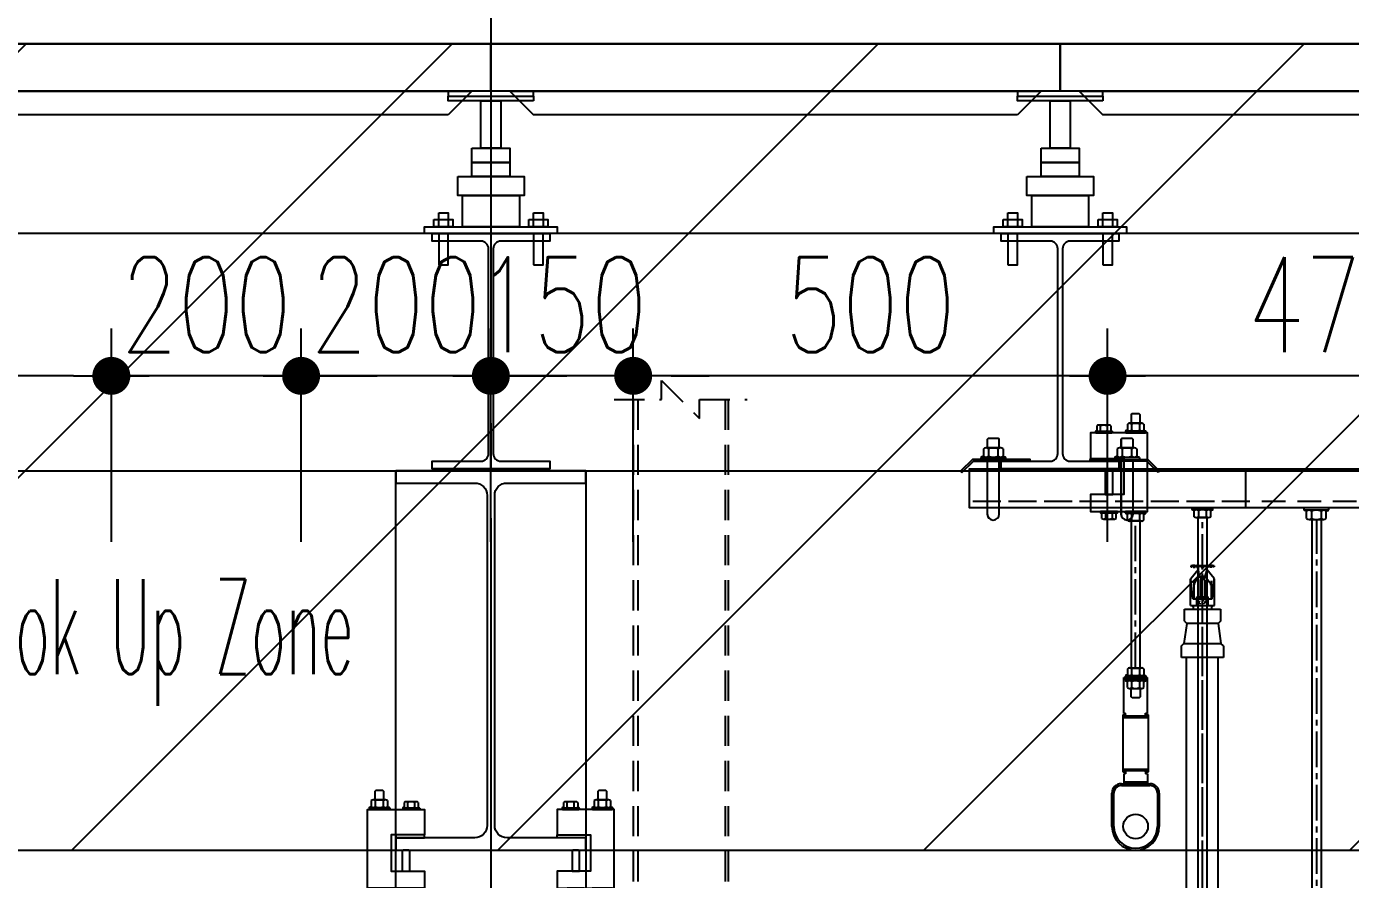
# Model space of a CAD drawing. Header units: millimetres. Extents: x -192235 to 515711, y 45168 to 947868.
# Drawn here: x 172111 to 173506, y 465819 to 466718 of the extents above; entities that cross this region are included whole.
import ezdxf
from ezdxf.enums import TextEntityAlignment as Align

# ---------------------------------------------------------------- set-up
doc = ezdxf.new("R2010")
doc.units = ezdxf.units.MM
doc.header["$LTSCALE"] = 1000
doc.header["$PDMODE"] = 1
for name, pattern in [('CENTER2', [1.125, 0.75, -0.125, 0.125, -0.125]), ('DOT2', [3.175, 0, -3.175]), ('HIDDEN', [0.375, 0.25, -0.125]), ('HIDDEN2', [4.7625, 3.175, -1.5875]), ('TPH12-SEC-@20-1$0$CENTERK0', [0.65, 0.5, -0.05, 0.05, -0.05]), ('TPH12-SEC-@20-1$0$CENTERK5', [6.916, 6.667, -0.083, 0.083, -0.083])]:
    doc.linetypes.add(name, pattern=pattern)
for name, color, linetype in [('0-LEVEL LINE', 4, 'DOT2'), ('FS-EQ', 10, 'Continuous'), ('FS-LINE', 10, 'Continuous'), ('FS-Support-1', 2, 'Continuous'), ('Hook-up', 130, 'HIDDEN2'), ('LED-Light-L25', 7, 'Continuous'), ('LIGHTING', 2, 'Continuous'), ('LIGHTING-W', 7, 'Continuous'), ('M-DIM', 1, 'Continuous'), ('SM-SEC-Cm$0$SUPPORT', 2, 'Continuous'), ('SUPPORT', 2, 'Continuous'), ('TPH12-SEC-@20-1$0$H-SIN', 252, 'TPH12-SEC-@20-1$0$CENTERK5'), ('TPH12-SEC-@20-1$0$KABE1', 252, 'Continuous'), ('TPH12-SEC-@20-1$0$SIAGE1', 252, 'Continuous'), ('TPH12-SEC-@20-1$0$STEEL-NEDA', 252, 'Continuous'), ('TPH12-SEC-@20-1$0$STEEL2', 252, 'Continuous'), ('TPH12-SEC-@20-1$0$STEEL3', 252, 'Continuous'), ('WY-J-D', 2, 'Continuous'), ('WY-J-U', 2, 'Continuous'), ('YCD-Xfa-Sec-24$0$Raised Floor', 1, 'Continuous')]:
    doc.layers.add(name, color=color, linetype=linetype)
doc.styles.add('aa-txt', font='simplex.shx', dxfattribs={"width": 0.7, "bigfont": 'chineset.shx'})
doc.styles.add('ROMAND', font='romand', dxfattribs={"height": 5})
doc.dimstyles.new('50-DIM', dxfattribs={"dimscale": 50, "dimtxt": 2, "dimasz": 0.8, "dimexe": 1, "dimexo": 1, "dimgap": 0.5, "dimtad": 1, "dimdec": 0, "dimdsep": 46, "dimtxsty": 'aa-txt', "dimblk": 'DOT', "dimcen": 5, "dimclrd": 256, "dimclre": 256, "dimclrt": 256, "dimadec": 0, "dimazin": 0, "dimtfac": 1, "dimtdec": 0, "dimtix": 1, "dimtmove": 2, "dimatfit": 3, "dimldrblk": 'DOT', "dimfxl": 1, "dimtolj": 1, "dimtzin": 0, "dimarcsym": 0})

# ---------------------------------------------------------------- blocks, each defined once
blk = doc.blocks.new('TPH12-SEC-@20-1')
at = {"layer": 'DEFPOINTS', "linetype": 'TPH12-SEC-@20-1$0$CENTERK0'}
blk.add_line((172600, 467500), (172600, 462400), dxfattribs=at)
at = {"layer": 'TPH12-SEC-@20-1$0$H-SIN'}
blk.add_line((83854.8, 466700), (201769.6, 466700), dxfattribs=at)
at = {"layer": 'TPH12-SEC-@20-1$0$KABE1'}
blk.add_lwpolyline([(175600, 466700), (175600, 466500), (170800, 466500), (170800, 466700), (175600, 466700)], dxfattribs=at)
at = {"layer": 'TPH12-SEC-@20-1$0$SIAGE1'}
blk.add_line((175600, 466700), (170800, 466700), dxfattribs=at)
at = {"layer": 'TPH12-SEC-@20-1$0$STEEL-NEDA'}
for points in [[(172538, 466500), (172662, 466500), (172662, 466492), (172610.5, 466492, 0.414214), (172602.5, 466484), (172602.5, 466268, 0.414214), (172610.5, 466260), (172662, 466260), (172662, 466252), (172538, 466252), (172538, 466260), (172589.5, 466260, 0.414214), (172597.5, 466268), (172597.5, 466484, 0.414214), (172589.5, 466492), (172538, 466492)], [(173138, 466500), (173262, 466500), (173262, 466492), (173210.5, 466492, 0.414214), (173202.5, 466484), (173202.5, 466268, 0.414214), (173210.5, 466260), (173262, 466260), (173262, 466252), (173138, 466252), (173138, 466260), (173189.5, 466260, 0.414214), (173197.5, 466268), (173197.5, 466484, 0.414214), (173189.5, 466492), (173138, 466492)]]:
    blk.add_lwpolyline(points, format="xyb", close=True, dxfattribs=at)
at = {"layer": 'TPH12-SEC-@20-1$0$STEEL2'}
blk.add_lwpolyline([(172700, 466250), (172500, 466250), (172500, 466237), (172583, 466237, -0.414214), (172596, 466224), (172596, 465876, -0.414214), (172583, 465863), (172500, 465863), (172500, 465850), (172700, 465850), (172700, 465863), (172617, 465863, -0.414214), (172604, 465876), (172604, 466224, -0.414214), (172617, 466237), (172700, 466237)], format="xyb", close=True, dxfattribs=at)
at = {"layer": 'TPH12-SEC-@20-1$0$STEEL3'}
for p, q in [((160000, 466250), (175000, 466250)), ((160000, 465850), (175000, 465850))]:
    blk.add_line(p, q, dxfattribs=at)
blk.add_lwpolyline([(172700, 463950), (172500, 463950), (172500, 466250), (172700, 466250)], close=True, dxfattribs=at)
blk = doc.blocks.new('DOT')
at = {"color": 0}
blk.add_line((-1, 0), (1, 0), dxfattribs=at)
at = {"color": 3, "const_width": 0.5}
blk.add_lwpolyline([(-0.25, 0, 1), (0.25, 0, 1)], format="xyb", close=True, dxfattribs=at)
blk = doc.blocks.new('*D139')
at = {"layer": 'DEFPOINTS', "color": 0, "transparency": 16777216}
for p in [(171800, 466350), (171800, 466125), (172200, 466125)]:
    blk.add_point(p, dxfattribs=at)
at = {"layer": 'M-DIM', "lineweight": -2, "transparency": 16777216}
for p, q in [((171800, 466175), (171800, 466400)), ((172200, 466175), (172200, 466400)), ((172160, 466350), (171840, 466350))]:
    blk.add_line(p, q, dxfattribs=at)
at = {"layer": 'M-DIM', "lineweight": -2, "transparency": 16777216, "xscale": 40, "yscale": 40, "zscale": 40, "rotation": 180}
blk.add_blockref('DOT', (171800, 466350), dxfattribs=at)
at = {"layer": 'M-DIM', "lineweight": -2, "transparency": 16777216, "xscale": 40, "yscale": 40, "zscale": 40}
blk.add_blockref('DOT', (172200, 466350), dxfattribs=at)
at = {"layer": 'M-DIM', "transparency": 16777216, "insert": (172000, 466425), "char_height": 100, "attachment_point": 5, "style": 'aa-txt'}
blk.add_mtext('\\A1;400', dxfattribs=at)
blk = doc.blocks.new('_Dot')
at = {"color": 0, "linetype": 'ByBlock', "lineweight": -2}
blk.add_line((-0.5, 0), (-1, 0), dxfattribs=at)
at = {"color": 0, "linetype": 'ByBlock', "const_width": 0.5}
blk.add_lwpolyline([(-0.25, 0, 1), (0.25, 0, 1)], format="xyb", close=True, dxfattribs=at)
blk = doc.blocks.new('*D140')
at = {"layer": 'DEFPOINTS', "color": 0, "transparency": 16777216}
for p in [(172200, 466350), (172200, 466125), (172400, 466125)]:
    blk.add_point(p, dxfattribs=at)
at = {"layer": 'M-DIM', "lineweight": -2, "transparency": 16777216}
for p, q in [((172200, 466175), (172200, 466400)), ((172400, 466175), (172400, 466400)), ((172160, 466350), (172120, 466350)), ((172400, 466350), (172200, 466350)), ((172440, 466350), (172480, 466350))]:
    blk.add_line(p, q, dxfattribs=at)
at = {"layer": 'M-DIM', "lineweight": -2, "transparency": 16777216, "xscale": 40, "yscale": 40, "zscale": 40}
blk.add_blockref('DOT', (172200, 466350), dxfattribs=at)
at = {"layer": 'M-DIM', "lineweight": -2, "transparency": 16777216, "xscale": 40, "yscale": 40, "zscale": 40, "rotation": 180}
blk.add_blockref('DOT', (172400, 466350), dxfattribs=at)
at = {"layer": 'M-DIM', "transparency": 16777216, "insert": (172300, 466425), "char_height": 100, "attachment_point": 5, "style": 'aa-txt'}
blk.add_mtext('\\A1;200', dxfattribs=at)
blk = doc.blocks.new('Nut-M10')
for p, q in [((-10.9, 1.5), (-10.9, 0.5)), ((-8.7, 2.8), (-10.6, 2)), ((-10.4, 2), (10.4, 2)), ((-10.4, 0), (10.4, 0)), ((-8.7, 9.2), (-8.7, 2.8)), ((6.5, 10), (-6.5, 10)), ((-4.3, 9.2), (-4.3, 2.8)), ((4.3, 2.8), (4.3, 9.2)), ((8.7, 9.2), (8.7, 2.8)), ((8.7, 2.8), (10.6, 2)), ((10.9, 1.5), (10.9, 0.5))]:
    blk.add_line(p, q)
for centre, radius, start, end in [((-10.4, 1.5), 0.5, 90, 180), ((-10.4, 0.5), 0.5, 180, 270), ((-6.5, 6.7), 3.33, 49.441, 130.559), ((-6.5, 5.3), 3.33, 229.441, 310.559), ((0, -2.1), 12.1, 69.065, 110.935), ((0, 14.1), 12.1, 249.065, 290.935), ((6.5, 6.7), 3.33, 49.441, 130.559), ((6.5, 5.3), 3.33, 229.441, 310.559), ((10.4, 1.5), 0.5, 0, 90), ((10.4, 0.5), 0.5, 270, 0)]:
    blk.add_arc(centre, radius, start, end)
blk = doc.blocks.new('Nut-M8')
for p, q in [((-8.9, 1.2), (-8.9, 0.4)), ((-7.5, 2.2), (-8.7, 1.5)), ((-8.5, 1.6), (8.6, 1.6)), ((-8.5, 0), (8.6, 0)), ((-7.5, 7.3), (-7.5, 2.2)), ((5.6, 8), (-5.6, 8)), ((-3.8, 7.3), (-3.8, 2.2)), ((3.8, 2.2), (3.8, 7.3)), ((7.5, 7.3), (7.5, 2.2)), ((7.5, 2.2), (8.7, 1.5)), ((9, 1.2), (9, 0.4))]:
    blk.add_line(p, q)
for centre, radius, start, end in [((-8.5, 1.2), 0.4, 90, 180), ((-8.5, 0.4), 0.4, 180, 270), ((-5.6, 5), 3.03, 51.7868, 128.2132), ((-5.6, 4.6), 3.03, 231.7868, 308.2132), ((0, -3.2), 11.2, 70.3471, 109.6529), ((0, 12.8), 11.2, 250.3471, 289.6529), ((5.6, 5), 3.03, 51.7868, 128.2132), ((5.6, 4.6), 3.03, 231.7868, 308.2132), ((8.6, 1.2), 0.4, 0, 90), ((8.6, 0.4), 0.4, 270, 0)]:
    blk.add_arc(centre, radius, start, end)
blk = doc.blocks.new('HG-S-r')
blk.add_lwpolyline([(0.87, 5), (0.77, 4.9), (0.77, 4), (1.73, 4), (1.73, 4.9), (1.63, 5)], close=True)
blk.add_lwpolyline([(-0.5, 0.3), (0, 0.3), (0, -3.5), (-3.5, -3.5), (-3.5, -5.3), (2.5, -5.3), (2.5, 3), (-3.5, 3), (-3.5, 0.3), (-0.5, 0.3), (-0.5, 0), (-3.5, 0), (-3.5, 0.3)])
at = {"xscale": 0.1, "yscale": 0.1, "zscale": 0.1}
for name, p in [('Nut-M8', (-2.1, 3)), ('Nut-M10', (1.25, 3))]:
    blk.add_blockref(name, p, dxfattribs=at)
at = {"xscale": 0.1, "yscale": 0.1, "zscale": 0.1, "rotation": 180}
for name, p in [('Nut-M8', (-1.55, -5.3)), ('Nut-M10', (1.25, -5.3))]:
    blk.add_blockref(name, p, dxfattribs=at)
blk = doc.blocks.new('*D146')
at = {"layer": 'DEFPOINTS', "color": 0, "transparency": 16777216}
for p in [(173250, 466350), (173250, 466125), (173725, 466125)]:
    blk.add_point(p, dxfattribs=at)
at = {"layer": 'M-DIM', "lineweight": -2, "transparency": 16777216}
for p, q in [((173250, 466175), (173250, 466400)), ((173725, 466175), (173725, 466400)), ((173685, 466350), (173290, 466350))]:
    blk.add_line(p, q, dxfattribs=at)
at = {"layer": 'M-DIM', "lineweight": -2, "transparency": 16777216, "xscale": 40, "yscale": 40, "zscale": 40, "rotation": 180}
blk.add_blockref('DOT', (173250, 466350), dxfattribs=at)
at = {"layer": 'M-DIM', "lineweight": -2, "transparency": 16777216, "xscale": 40, "yscale": 40, "zscale": 40}
blk.add_blockref('DOT', (173725, 466350), dxfattribs=at)
at = {"layer": 'M-DIM', "transparency": 16777216, "insert": (173487.5, 466425), "char_height": 100, "attachment_point": 5, "style": 'aa-txt'}
blk.add_mtext('\\A1;475', dxfattribs=at)
blk = doc.blocks.new('*D144')
at = {"layer": 'DEFPOINTS', "color": 0, "transparency": 16777216}
for p in [(172600, 466350), (172600, 466125), (172750, 466125)]:
    blk.add_point(p, dxfattribs=at)
at = {"layer": 'M-DIM', "lineweight": -2, "transparency": 16777216}
for p, q in [((172600, 466175), (172600, 466400)), ((172750, 466175), (172750, 466400)), ((172560, 466350), (172520, 466350)), ((172750, 466350), (172600, 466350)), ((172790, 466350), (172830, 466350))]:
    blk.add_line(p, q, dxfattribs=at)
at = {"layer": 'M-DIM', "lineweight": -2, "transparency": 16777216, "xscale": 40, "yscale": 40, "zscale": 40}
blk.add_blockref('DOT', (172600, 466350), dxfattribs=at)
at = {"layer": 'M-DIM', "lineweight": -2, "transparency": 16777216, "xscale": 40, "yscale": 40, "zscale": 40, "rotation": 180}
blk.add_blockref('DOT', (172750, 466350), dxfattribs=at)
at = {"layer": 'M-DIM', "transparency": 16777216, "insert": (172675, 466425), "char_height": 100, "attachment_point": 5, "style": 'aa-txt'}
blk.add_mtext('\\A1;150', dxfattribs=at)
blk = doc.blocks.new('*D147')
at = {"layer": 'DEFPOINTS', "color": 0, "transparency": 16777216}
for p in [(172400, 466350), (172400, 466125), (172600, 466125)]:
    blk.add_point(p, dxfattribs=at)
at = {"layer": 'M-DIM', "lineweight": -2, "transparency": 16777216}
for p, q in [((172400, 466175), (172400, 466400)), ((172600, 466175), (172600, 466400)), ((172360, 466350), (172320, 466350)), ((172600, 466350), (172400, 466350)), ((172640, 466350), (172680, 466350))]:
    blk.add_line(p, q, dxfattribs=at)
at = {"layer": 'M-DIM', "lineweight": -2, "transparency": 16777216, "xscale": 40, "yscale": 40, "zscale": 40}
blk.add_blockref('DOT', (172400, 466350), dxfattribs=at)
at = {"layer": 'M-DIM', "lineweight": -2, "transparency": 16777216, "xscale": 40, "yscale": 40, "zscale": 40, "rotation": 180}
blk.add_blockref('DOT', (172600, 466350), dxfattribs=at)
at = {"layer": 'M-DIM', "transparency": 16777216, "insert": (172500, 466425), "char_height": 100, "attachment_point": 5, "style": 'aa-txt'}
blk.add_mtext('\\A1;200', dxfattribs=at)
blk = doc.blocks.new('*D275')
at = {"layer": 'DEFPOINTS', "color": 0, "transparency": 16777216}
for p in [(172750, 466350), (172750, 466125), (173250, 466125)]:
    blk.add_point(p, dxfattribs=at)
at = {"layer": 'M-DIM', "lineweight": -2, "transparency": 16777216}
for p, q in [((172750, 466175), (172750, 466400)), ((173250, 466175), (173250, 466400)), ((173210, 466350), (172790, 466350))]:
    blk.add_line(p, q, dxfattribs=at)
at = {"layer": 'M-DIM', "lineweight": -2, "transparency": 16777216, "xscale": 40, "yscale": 40, "zscale": 40, "rotation": 180}
blk.add_blockref('DOT', (172750, 466350), dxfattribs=at)
at = {"layer": 'M-DIM', "lineweight": -2, "transparency": 16777216, "xscale": 40, "yscale": 40, "zscale": 40}
blk.add_blockref('DOT', (173250, 466350), dxfattribs=at)
at = {"layer": 'M-DIM', "transparency": 16777216, "insert": (173000, 466425), "char_height": 100, "attachment_point": 5, "style": 'aa-txt'}
blk.add_mtext('\\A1;500', dxfattribs=at)
blk = doc.blocks.new('SP-H-1')
at = {"layer": 'FS-EQ'}
for p, q in [((-1.24, 8.35), (-0.45, 9.3)), ((-1.21, 9.66), (-1.21, 9.57)), ((-1.21, 9.66), (-1.13, 9.66)), ((-1.21, 9.57), (-1.13, 9.57)), ((-1.13, 9.66), (-1.13, 9.57)), ((-1.13, 9.63), (-1.13, 9.57)), ((-0.99, 9.62), (-0.77, 9.61)), ((-0.99, 9.62), (-0.99, 9.53)), ((-0.99, 9.53), (-0.77, 9.52)), ((-0.83, 9.7), (0.83, 9.7)), ((-0.3, 8.55), (-0.79, 7.9)), ((-0.77, 9.61), (-0.77, 9.52)), ((-0.62, 9.61), (-0.35, 9.61)), ((-0.62, 9.61), (-0.62, 9.52)), ((-0.62, 9.52), (-0.35, 9.52)), ((-0.35, 9.61), (-0.35, 9.52)), ((-0.32, 8.6), (0.32, 8.6)), ((-0.3, 8.55), (0.3, 8.55)), ((-0.14, 9.6), (-0.13, 9.66)), ((-0.14, 9.61), (0.14, 9.61)), ((-0.14, 9.61), (-0.14, 9.52)), ((-0.14, 9.52), (0.14, 9.52)), ((0.14, 9.6), (0.13, 9.66)), ((0.14, 9.61), (0.14, 9.52)), ((0.3, 8.55), (0.79, 7.9)), ((0.35, 9.61), (0.35, 9.52)), ((0.62, 9.61), (0.35, 9.61)), ((0.62, 9.52), (0.35, 9.52)), ((1.24, 8.35), (0.45, 9.3)), ((0.62, 9.61), (0.62, 9.52)), ((0.99, 9.62), (0.77, 9.61)), ((0.77, 9.61), (0.77, 9.52)), ((0.99, 9.53), (0.77, 9.52)), ((0.99, 9.62), (0.99, 9.53)), ((1.13, 9.66), (1.13, 9.57)), ((1.22, 9.66), (1.13, 9.66)), ((1.13, 9.63), (1.13, 9.57)), ((1.22, 9.57), (1.13, 9.57)), ((1.22, 9.66), (1.22, 9.57)), ((1.22, 9.6), (1.22, 9.57)), ((-1.25, 5.5), (-1.25, 8.29)), ((-1.02, 6.2), (-1.24, 8.25)), ((-0.9, 8.07), (-0.9, 6.2)), ((-0.25, 8.16), (-0.25, 6.4)), ((0.25, 8.16), (0.25, 6.4)), ((0.9, 8.1), (0.9, 6.2)), ((1.03, 6.2), (1.24, 8.25)), ((1.25, 5.5), (1.25, 8.29)), ((-1.02, 6.2), (1.03, 6.2)), ((-0.6, 5.5), (-0.6, 6.4)), ((-0.6, 6.4), (0.6, 6.4)), ((0.6, 5.5), (0.6, 6.4)), ((-1.9, 5.1), (1.9, 5.1)), ((-1.25, 5.5), (1.25, 5.5))]:
    blk.add_line(p, q, dxfattribs=at)
for centre, radius, start, end in [((-0.93, 8.75), 0.955, 84.0829, 107.6622), ((-0.92, 9.1), 0.592, 87.634, 110.8646), ((-0.74, 9.01), 0.681, 107.7143, 125.0736), ((-0.75, 9.26), 0.433, 91.8537, 123.1257), ((-0.83, 9.35), 0.347, 78.6251, 99.8563), ((-0.49, 9.38), 0.315, 104.4487, 153.9759), ((-0.6, 9.46), 0.226, 88.1263, 139.7268), ((-0.46, 9.49), 0.204, 100.0382, 141.9173), ((-0.56, 8.91), 0.784, 84.9677, 92.2638), ((2.27, 9.44), 2.72, 178.7323, 199.1653), ((-0.26, 9.6), 0.0861, 105.0543, 169.5675), ((-0.09, 9.48), 0.262, 131.7568, 170.5499), ((-0.23, 9.53), 0.161, 53.7998, 110.9693), ((-0.21, 9.56), 0.123, 53.4161, 115.819), ((-0.03, 8.43), 0.184, 139.0501, 221.9684), ((0.23, 9.53), 0.161, 69.0307, 126.2002), ((0.21, 9.56), 0.123, 64.181, 126.5839), ((0.03, 8.43), 0.184, 318.6569, 40.9499), ((0.09, 9.48), 0.262, 9.4501, 48.2432), ((0.26, 9.6), 0.0861, 10.4325, 74.9457), ((-2.27, 9.44), 2.72, 340.8347, 1.2677), ((0.56, 8.91), 0.784, 87.7362, 95.0323), ((0.46, 9.49), 0.204, 38.0827, 79.9618), ((0.49, 9.38), 0.315, 26.0241, 75.5513), ((0.6, 9.46), 0.226, 40.2732, 91.8737), ((0.83, 9.35), 0.347, 80.1437, 101.3749), ((0.75, 9.26), 0.433, 56.8743, 88.1463), ((0.93, 8.75), 0.955, 72.3378, 95.9171), ((0.92, 9.1), 0.592, 69.1354, 92.366), ((0.74, 9.01), 0.681, 54.9264, 72.2857), ((-1.11, 8.29), 0.139, 157.0298, 197.1193), ((-0.51, 7.64), 0.388, 136.5249, 182.9908), ((0, 8.12), 0.254, 10.4828, 169.5172), ((0.51, 7.64), 0.388, 357.0092, 43.4751), ((1.11, 8.29), 0.139, 342.8807, 22.9702), ((-1.24, 5.27), 0.303, 326.9119, 50.7686), ((1.33, 5.25), 0.371, 138.0713, 204.2482)]:
    blk.add_arc(centre, radius, start, end, dxfattribs=at)
at = {"layer": 'FS-LINE'}
for p, q in [((-1.9, 3.85), (-1.9, 5.1)), ((-1.9, 5.1), (1.9, 5.1)), ((1.9, 5.1), (1.9, 3.85)), ((-1.65, 3.6), (-1.95, 1.5)), ((-1.9, 3.85), (-1.65, 3.6)), ((1.9, 3.85), (1.65, 3.6)), ((1.65, 3.6), (1.95, 1.5)), ((-2.2, 1.25), (-1.95, 1.5)), ((2.2, 1.25), (1.95, 1.5)), ((-2.2, 0), (-2.2, 1.25)), ((2.2, 0), (-2.2, 0)), ((2.2, 1.25), (2.2, 0))]:
    blk.add_line(p, q, dxfattribs=at)
for points in [[(1.65, 3.6), (-1.65, 3.6)], [(-1.95, 1.5), (1.95, 1.5)]]:
    blk.add_lwpolyline(points, dxfattribs=at)
at = {"layer": 'FS-EQ', "style": 'ROMAND'}
blk.add_text('V27', height=0.35, rotation=180, dxfattribs=at).set_placement((0.01, 5.84), align=Align.MIDDLE)
blk = doc.blocks.new('Nut-M12')
for p, q in [((-13, 1.8), (-13, 0.6)), ((-10.4, 3.3), (-12.6, 2.3)), ((-12.4, 2.4), (12.4, 2.4)), ((-12.4, 0), (12.4, 0)), ((-10.4, 11), (-10.4, 3.3)), ((7.8, 12), (-7.8, 12)), ((-5.2, 11), (-5.2, 3.3)), ((5.2, 3.3), (5.2, 11)), ((10.4, 11), (10.4, 3.3)), ((10.4, 3.3), (12.6, 2.3)), ((13, 1.8), (13, 0.6))]:
    blk.add_line(p, q)
for centre, radius, start, end in [((-12.4, 1.8), 0.6, 90, 180), ((-12.4, 0.6), 0.6, 180, 270), ((-7.8, 8), 4.03, 49.8296, 130.1704), ((-7.8, 6.4), 4.03, 229.8296, 310.1704), ((0, -2.7), 14.7, 69.2784, 110.7216), ((0, 17.1), 14.7, 249.2784, 290.7216), ((7.8, 8), 4.03, 49.8296, 130.1704), ((7.8, 6.4), 4.03, 229.8296, 310.1704), ((12.4, 1.8), 0.6, 0, 90), ((12.4, 0.6), 0.6, 270, 0)]:
    blk.add_arc(centre, radius, start, end)
blk = doc.blocks.new('FS-L25-R-150')
at = {"layer": 'FS-LINE'}
h = blk.add_hatch(dxfattribs=at)
h.set_pattern_fill('ANSI31', color=1, scale=15, style=0)
h.set_pattern_definition([(45, (139978.326, 401638.76), (-33.67596, 33.67596), [])])
edge = h.paths.add_edge_path()
edge.add_arc((175750, 465660.2), 30.2, 90, 270)
edge.add_arc((175750, 465645.1), 15.1, 270, 450)
edge.add_arc((175750, 465675.2), 15.1, 90, 270, ccw=False)
at = {"layer": 'FS-LINE', "color": 1, "linetype": 'CENTER2', "ltscale": 0.05}
for p, q in [((175750, 465710.3), (175750, 466150)), ((175750, 465610), (175750, 465710.3)), ((175800.2, 465660.2), (175699.8, 465660.2))]:
    blk.add_line(p, q, dxfattribs=at)
at = {"layer": 'FS-LINE'}
for p, q in [((175733.3, 465711.5), (175733.3, 466053)), ((175766.7, 465711.5), (175766.7, 466053)), ((175733.3, 465695.5), (175730.3, 465689)), ((175766.7, 465695.5), (175769.7, 465689))]:
    blk.add_line(p, q, dxfattribs=at)
blk.add_lwpolyline([(175728.5, 465695.5), (175771.5, 465695.5), (175771.5, 465711.5), (175728.5, 465711.5)], close=True, dxfattribs=at)
blk.add_lwpolyline([(175750, 465690.3, 1), (175750, 465660.2, -1), (175750, 465630, -1)], format="xyb", close=True, dxfattribs=at)
for radius in [35, 30.2]:
    blk.add_circle((175750, 465660.2), radius, dxfattribs=at)
at = {"layer": 'FS-Support-1', "linetype": 'HIDDEN', "ltscale": 0.1}
blk.add_line((175795.5, 466217.7), (175504.5, 466217.7), dxfattribs=at)
at = {"layer": 'FS-Support-1', "linetype": 'CENTER2', "ltscale": 0.05}
blk.add_line((175750, 465752), (175750, 466200.7), dxfattribs=at)
at = {"layer": 'FS-Support-1'}
for points in [[(175496.5, 466248), (175508.5, 466260), (175568.5, 466260), (175568.5, 466262), (175507.7, 466262), (175495.1, 466249.4), (175496.5, 466248)], [(175699.2, 466252.2), (175691.5, 466260), (175631.5, 466260), (175631.5, 466262), (175692.3, 466262), (175700.6, 466253.7), (175699.2, 466252.2)]]:
    blk.add_lwpolyline(points, dxfattribs=at)
for points in [[(175535.8, 466204.3), (175535.8, 466260), (175523.1, 466260), (175523.1, 466204.3, 1)], [(175676.8, 466204.3), (175676.8, 466260), (175664.1, 466260), (175664.1, 466204.3, 1)]]:
    blk.add_lwpolyline(points, format="xyb", close=True, dxfattribs=at)
at = {"layer": 'FS-Support-1', "ltscale": 0.1}
blk.add_lwpolyline([(175795.5, 466210.7), (175504.5, 466210.7), (175504.5, 466252), (175795.5, 466252)], close=True, dxfattribs=at)
at = {"layer": 'FS-Support-1'}
blk.add_lwpolyline([(175745.2, 465752), (175754.8, 465752), (175754.8, 466200.7), (175745.2, 466200.7)], close=True, dxfattribs=at)
at = {"layer": 'SUPPORT', "linetype": 'CENTER2', "ltscale": 0.05}
blk.add_line((175719.8, 465702), (175780.2, 465702), dxfattribs=at)
at = {"layer": 'SUPPORT'}
for points in [[(175524.1, 466284), (175523.1, 466283), (175523.1, 466274), (175535.8, 466274), (175535.8, 466283), (175534.8, 466284)], [(175665.1, 466284), (175664.1, 466283), (175664.1, 466274), (175676.8, 466274), (175676.8, 466283), (175675.8, 466284)], [(175772.8, 465739), (175727.2, 465739), (175716.8, 465733), (175716.8, 465687), (175713.8, 465687), (175713.8, 465734.7), (175726.4, 465742), (175773.6, 465742), (175786.2, 465734.7), (175786.2, 465687), (175783.2, 465687), (175783.2, 465733)], [(175753.8, 465719), (175754.8, 465720), (175754.8, 465729), (175745.2, 465729), (175745.2, 465720), (175746.2, 465719)], [(175719.8, 465698.1), (175719.8, 465706), (175780.2, 465706), (175780.2, 465698.1)], [(175804.2, 465705), (175803.2, 465706), (175794.2, 465706), (175794.2, 465698.1), (175803.2, 465698.1), (175804.2, 465699.1)]]:
    blk.add_lwpolyline(points, close=True, dxfattribs=at)
blk.add_lwpolyline([(175783.2, 465660.2, -1), (175716.8, 465660.2), (175716.8, 465717), (175719.8, 465717), (175719.8, 465660.2, 1), (175780.2, 465660.2), (175780.2, 465717), (175783.2, 465717)], format="xyb", close=True, dxfattribs=at)
at = {"layer": 'FS-LINE', "xscale": 10, "yscale": 10, "zscale": 10}
blk.add_blockref('SP-H-1', (175750, 466053), dxfattribs=at)
at = {"layer": 'SUPPORT'}
for name, p in [('Nut-M12', (175529.5, 466262)), ('Nut-M12', (175670.5, 466262)), ('Nut-M10', (175750, 465742))]:
    blk.add_blockref(name, p, dxfattribs=at)
for name, p, rotation in [('Nut-M10', (175750, 466210.7), 180), ('Nut-M10', (175750, 465739), 180), ('Nut-M8', (175713.8, 465702), 90), ('Nut-M8', (175786.2, 465702), 270)]:
    blk.add_blockref(name, p, dxfattribs=dict(at, rotation=rotation))
blk = doc.blocks.new('SP-L25-25')
at = {"layer": 'FS-LINE'}
blk.add_blockref('FS-L25-R-150', (-2400, 0), dxfattribs=at)
blk = doc.blocks.new('YCD-Xfa-Sec-24')
at = {"layer": 'YCD-Xfa-Sec-24$0$Raised Floor'}
for points in [[(536800, 396700), (536200, 396700), (536200, 396650), (536800, 396650)], [(537400, 396700), (536800, 396700), (536800, 396650), (537400, 396650)], [(537400, 396700), (536800, 396700), (536800, 396650), (537400, 396650)], [(538000, 396700), (537400, 396700), (537400, 396650), (538000, 396650)], [(536245, 396625), (536755, 396625), (536780, 396650), (536220, 396650)], [(536755, 396650), (536845, 396650), (536845, 396645), (536755, 396645)], [(536755, 396640), (536845, 396640), (536845, 396645), (536755, 396645)], [(536810.5, 396640), (536789.5, 396640), (536789.5, 396590), (536810.5, 396590)], [(536845, 396625), (537355, 396625), (537380, 396650), (536820, 396650)], [(536845, 396625), (537355, 396625), (537380, 396650), (536820, 396650)], [(537355, 396650), (537445, 396650), (537445, 396645), (537355, 396645)], [(537355, 396650), (537445, 396650), (537445, 396645), (537355, 396645)], [(537355, 396640), (537445, 396640), (537445, 396645), (537355, 396645)], [(537355, 396640), (537445, 396640), (537445, 396645), (537355, 396645)], [(537410.5, 396640), (537389.5, 396640), (537389.5, 396590), (537410.5, 396590)], [(537410.5, 396640), (537389.5, 396640), (537389.5, 396590), (537410.5, 396590)], [(537445, 396625), (537955, 396625), (537980, 396650), (537420, 396650)], [(536820, 396590), (536780, 396590), (536780, 396575), (536820, 396575)], [(537420, 396590), (537380, 396590), (537380, 396575), (537420, 396575)], [(537420, 396590), (537380, 396590), (537380, 396575), (537420, 396575)], [(536820, 396575), (536780, 396575), (536780, 396560), (536820, 396560)], [(537420, 396575), (537380, 396575), (537380, 396560), (537420, 396560)], [(537420, 396575), (537380, 396575), (537380, 396560), (537420, 396560)], [(536835, 396560), (536765, 396560), (536765, 396540), (536835, 396540)], [(537435, 396560), (537365, 396560), (537365, 396540), (537435, 396540)], [(537435, 396560), (537365, 396560), (537365, 396540), (537435, 396540)], [(536830, 396540), (536770, 396540), (536770, 396507), (536830, 396507)], [(537430, 396540), (537370, 396540), (537370, 396507), (537430, 396507)], [(537430, 396540), (537370, 396540), (537370, 396507), (537430, 396507)], [(536760, 396515), (536740, 396515), (536740, 396507), (536760, 396507)], [(536755, 396522), (536745, 396522), (536745, 396507), (536755, 396507)], [(536860, 396515), (536840, 396515), (536840, 396507), (536860, 396507)], [(536855, 396522), (536845, 396522), (536845, 396507), (536855, 396507)], [(537360, 396515), (537340, 396515), (537340, 396507), (537360, 396507)], [(537360, 396515), (537340, 396515), (537340, 396507), (537360, 396507)], [(537355, 396522), (537345, 396522), (537345, 396507), (537355, 396507)], [(537355, 396522), (537345, 396522), (537345, 396507), (537355, 396507)], [(537460, 396515), (537440, 396515), (537440, 396507), (537460, 396507)], [(537460, 396515), (537440, 396515), (537440, 396507), (537460, 396507)], [(537455, 396522), (537445, 396522), (537445, 396507), (537455, 396507)], [(537455, 396522), (537445, 396522), (537445, 396507), (537455, 396507)], [(536730, 396500), (536870, 396500), (536870, 396507), (536730, 396507)], [(536755, 396467), (536745, 396467), (536745, 396500), (536755, 396500)], [(536855, 396467), (536845, 396467), (536845, 396500), (536855, 396500)], [(537330, 396500), (537470, 396500), (537470, 396507), (537330, 396507)], [(537330, 396500), (537470, 396500), (537470, 396507), (537330, 396507)], [(537355, 396467), (537345, 396467), (537345, 396500), (537355, 396500)], [(537355, 396467), (537345, 396467), (537345, 396500), (537355, 396500)], [(537455, 396467), (537445, 396467), (537445, 396500), (537455, 396500)], [(537455, 396467), (537445, 396467), (537445, 396500), (537455, 396500)]]:
    blk.add_lwpolyline(points, close=True, dxfattribs=at)
blk = doc.blocks.new('WY-J-U')
at = {"layer": 'WY-J-U'}
for p, q in [((-12.5, 42), (12.5, 42)), ((-12.5, 4.5), (-12.5, 42)), ((12.5, 4.5), (12.5, 42)), ((-12.5, 40.5), (12.5, 40.5)), ((-12.5, 4.5), (-10.5, 4.5)), ((-12.5, 1.5), (12.5, 1.5)), ((-12.5, 0), (-12.5, 1.5)), ((-12.5, 0), (12.5, 0)), ((-10.5, 1.5), (-10.5, 4.5)), ((10.5, 1.5), (10.5, 4.5)), ((10.5, 4.5), (12.5, 4.5)), ((12.5, 0), (12.5, 1.5))]:
    blk.add_line(p, q, dxfattribs=at)
blk = doc.blocks.new('LED-38W-W')
blk.add_circle((0, -45), 13)
at = {"layer": 'LIGHTING-W'}
for p, q in [((-15, 0), (15, 0)), ((-25, -45), (-25, -10)), ((-23, -45), (-23, -10)), ((-15, -2), (15, -2)), ((23, -10), (23, -45)), ((25, -10), (25, -45))]:
    blk.add_line(p, q, dxfattribs=at)
for centre, radius, start, end in [((-15, -10), 10, 90, 180), ((15, -10), 10, 0, 90), ((-15, -10), 8, 90, 180), ((15, -10), 8, 0, 90), ((0, -45), 25, 180, 0), ((0, -45), 23, 180, 0)]:
    blk.add_arc(centre, radius, start, end, dxfattribs=at)
blk = doc.blocks.new('Wireway-27x60')
at = {"layer": 'LIGHTING'}
for p, q in [((-13.5, 57.5), (-13.5, -2.5)), ((-10.5, 57.5), (-13.5, 57.5)), ((-10.5, 56.5), (-12.5, 56.5)), ((-12.5, 56.5), (-12.5, 55)), ((-10.5, 57.5), (-10.5, 56.5)), ((13.5, 57.5), (10.5, 57.5)), ((10.5, 56.5), (10.5, 57.5)), ((12.5, 56.5), (10.5, 56.5)), ((12.5, 55), (12.5, 56.5)), ((13.5, -2.5), (13.5, 57.5)), ((-13.5, 55), (13.5, 55)), ((-13.5, 0), (13.5, 0)), ((-12.5, 0), (-12.5, -1.5)), ((12.5, -1.5), (12.5, 0)), ((-13.5, -2.5), (-10.5, -2.5)), ((-12.5, -1.5), (-10.5, -1.5)), ((-10.5, -1.5), (-10.5, -2.5)), ((10.5, -1.5), (12.5, -1.5)), ((10.5, -2.5), (10.5, -1.5)), ((10.5, -2.5), (13.5, -2.5))]:
    blk.add_line(p, q, dxfattribs=at)
blk = doc.blocks.new('WY-J-D')
at = {"layer": 'WY-J-D'}
for p, q in [((12.5, 0), (-12.5, 0)), ((-12.5, 0), (-12.5, -1.5)), ((12.5, -1.5), (-12.5, -1.5)), ((-12.5, -4.5), (-12.5, -15)), ((-10.5, -4.5), (-12.5, -4.5)), ((12.5, -13.5), (-12.5, -13.5)), ((-10.5, -1.5), (-10.5, -4.5)), ((10.5, -1.5), (10.5, -4.5)), ((12.5, -4.5), (10.5, -4.5)), ((12.5, 0), (12.5, -1.5)), ((12.5, -4.5), (12.5, -15)), ((12.5, -15), (-12.5, -15))]:
    blk.add_line(p, q, dxfattribs=at)
blk = doc.blocks.new('LED-Light-L25')
at = {"layer": 'SM-SEC-Cm$0$SUPPORT'}
blk.add_lwpolyline([(139074.7375, 466042), (139084.2625, 466042), (139084.2625, 466197), (139074.7375, 466197)], close=True, dxfattribs=at)
at = {"layer": 'SUPPORT', "linetype": 'CENTER2', "ltscale": 0.05}
blk.add_line((139079.5, 466042), (139079.5, 466197), dxfattribs=at)
at = {"layer": 'SUPPORT'}
for points in [[(139048.53025, 466252), (139047.53025, 466251), (139047.53025, 466225), (139055.46975, 466225), (139055.46975, 466251), (139054.46975, 466252)], [(139075.7375, 466010.5), (139074.7375, 466011.5), (139074.7375, 466020.5), (139084.2625, 466020.5), (139084.2625, 466011.5), (139083.2625, 466010.5)]]:
    blk.add_lwpolyline(points, close=True, dxfattribs=at)
for name, p in [('WY-J-U', (139079.5, 465990)), ('Wireway-27x60', (139079.5, 465935)), ('WY-J-D', (139079.5, 465935)), ('LED-38W-W', (139079.5, 465920))]:
    blk.add_blockref(name, p)
at = {"layer": 'SUPPORT', "xscale": 10, "yscale": 10, "zscale": 10}
blk.add_blockref('HG-S-r', (139067, 466260), dxfattribs=at)
at = {"layer": 'SUPPORT'}
blk.add_blockref('Nut-M10', (139079.5, 466032), dxfattribs=at)
at = {"layer": 'SUPPORT', "rotation": 180}
blk.add_blockref('Nut-M10', (139079.5, 466030.5), dxfattribs=at)
blk = doc.blocks.new('Lighting-L25-25')
at = {"layer": 'LED-Light-L25'}
blk.add_blockref('LED-Light-L25', (34200, 0), dxfattribs=at)
blk = doc.blocks.new('HG-S-l')
blk.add_lwpolyline([(-1.63, 5), (-1.73, 4.9), (-1.73, 4), (-0.77, 4), (-0.77, 4.9), (-0.87, 5)], close=True)
blk.add_lwpolyline([(0.5, 0.3), (0, 0.3), (0, -3.5), (3.5, -3.5), (3.5, -5.3), (-2.5, -5.3), (-2.5, 3), (3.5, 3), (3.5, 0.3), (0.5, 0.3), (0.5, 0), (3.5, 0), (3.5, 0.3)])
at = {"xscale": 0.1, "yscale": 0.1, "zscale": 0.1}
for name, p in [('Nut-M10', (-1.25, 3)), ('Nut-M8', (2.1, 3))]:
    blk.add_blockref(name, p, dxfattribs=at)
at = {"xscale": 0.1, "yscale": 0.1, "zscale": 0.1, "rotation": 180}
for name, p in [('Nut-M10', (-1.25, -5.3)), ('Nut-M8', (1.55, -5.3))]:
    blk.add_blockref(name, p, dxfattribs=at)

msp = doc.modelspace()

# ---------------------------------------------------------------- block references
msp.add_blockref('TPH12-SEC-@20-1', (0, 0))

# ---------------------------------------------------------------- next in the draw order: hatches: boundary and pattern name
at = {"layer": '0-LEVEL LINE', "ltscale": 0.01}
h = msp.add_hatch(dxfattribs=at)
h.set_pattern_fill('ANSI31', color=256, scale=100)
h.set_pattern_definition([(45, (62392.2, 16.8), (-224.5064, 224.5064), [])])
h.paths.add_polyline_path([(170718.41082, 466700), (173650.87595, 466700), (173647.05432, 465850), (170714.58918, 465850)])

# ---------------------------------------------------------------- next in the draw order: linework, layer by layer
msp.add_line((100000, 465850), (190000, 465850), dxfattribs=at)
msp.add_lwpolyline([(170718.41082, 466700), (173650.87595, 466700), (173647.05432, 465850), (170714.58918, 465850)], close=True, dxfattribs=at)
at = {"layer": 'FS-Support-1'}
for points in [[(173135.85, 466204.35), (173135.85, 466260), (173123.15, 466260), (173123.15, 466204.35, 1)], [(173276.85, 466204.35), (173276.85, 466260), (173264.15, 466260), (173264.15, 466204.35, 1)]]:
    msp.add_lwpolyline(points, format="xyb", close=True, dxfattribs=at)
at = {"layer": 'Hook-up', "ltscale": 0.01}
for p, q in [((172750, 466325), (172750, 465701.4)), ((172755, 466325), (172755, 465701.4)), ((172847, 466325), (172847, 465701.4)), ((172850, 466325), (172850, 465701.4))]:
    msp.add_line(p, q, dxfattribs=at)
msp.add_lwpolyline([(172730, 466325), (172780, 466325), (172780, 466345), (172820, 466305), (172820, 466325), (172870, 466325)], dxfattribs=at)
at = {"layer": 'SM-SEC-Cm$0$SUPPORT'}
msp.add_lwpolyline([(173475.2625, 465600), (173465.7375, 465600), (173465.7375, 466198.7), (173475.2625, 466198.7)], close=True, dxfattribs=at)
at = {"layer": 'SUPPORT', "linetype": 'HIDDEN', "ltscale": 0.1}
msp.add_line((173925, 466217.7), (173104.5, 466217.7), dxfattribs=at)
at = {"layer": 'SUPPORT', "linetype": 'CENTER2', "ltscale": 0.05}
msp.add_line((173470.5, 465600), (173470.5, 466198.7), dxfattribs=at)
at = {"layer": 'SUPPORT'}
for points in [[(173124.15, 466284), (173123.15, 466283), (173123.15, 466274), (173135.85, 466274), (173135.85, 466283), (173134.85, 466284)], [(173265.15, 466284), (173264.15, 466283), (173264.15, 466274), (173276.85, 466274), (173276.85, 466283), (173275.85, 466284)], [(172507.53025, 465850), (172506.53025, 465849), (172506.53025, 465828), (172514.46975, 465828), (172514.46975, 465849), (172513.46975, 465850)], [(172686.53025, 465850), (172685.53025, 465849), (172685.53025, 465828), (172693.46975, 465828), (172693.46975, 465849), (172692.46975, 465850)]]:
    msp.add_lwpolyline(points, close=True, dxfattribs=at)
for points in [[(173096.53721, 466248), (173108.53721, 466260), (173168.53721, 466260), (173168.53721, 466262), (173107.70879, 466262), (173095.123, 466249.41421), (173096.53721, 466248)], [(173303.46279, 466248), (173291.46279, 466260), (173231.46279, 466260), (173231.46279, 466262), (173292.29121, 466262), (173304.877, 466249.41421), (173303.46279, 466248)]]:
    msp.add_lwpolyline(points, dxfattribs=at)
at = {"layer": 'SUPPORT', "ltscale": 0.1}
msp.add_lwpolyline([(173925, 466210.7), (173104.5, 466210.7), (173104.5, 466252), (173925, 466252)], close=True, dxfattribs=at)

# ---------------------------------------------------------------- next in the draw order: block references
at = {"xscale": -1}
msp.add_blockref('YCD-Xfa-Sec-24', (710000, 70000), dxfattribs=at)
at = {"layer": 'FS-LINE'}
msp.add_blockref('SP-L25-25', (0, 0), dxfattribs=at)
at = {"layer": 'LED-Light-L25'}
msp.add_blockref('Lighting-L25-25', (0, 0), dxfattribs=at)
at = {"layer": 'SUPPORT'}
for p in [(173129.5, 466262), (173270.5, 466262)]:
    msp.add_blockref('Nut-M12', p, dxfattribs=at)
at = {"layer": 'SUPPORT', "rotation": 180}
msp.add_blockref('Nut-M12', (173470.10507, 466210.7), dxfattribs=at)
at = {"layer": 'SUPPORT', "xscale": 10, "yscale": 10, "zscale": 10}
for name, p in [('HG-S-l', (172495, 465863)), ('HG-S-r', (172705, 465863))]:
    msp.add_blockref(name, p, dxfattribs=at)

# ---------------------------------------------------------------- next in the draw order: texts
at = {"layer": '0-LEVEL LINE', "ltscale": 0.01, "style": 'aa-txt', "width": 0.45}
msp.add_text('Hook Up Zone', height=100, dxfattribs=at).set_placement((172237.38036, 466085.5709), align=Align.MIDDLE_CENTER)

# ---------------------------------------------------------------- next in the draw order: dimensions: what is measured, and where the dimension line sits
at = {"layer": 'M-DIM'}
for base, p1, p2, picture, middle in [((171800, 466350), (172200, 466125), (171800, 466125), '*D139', (172000, 466425)), ((172200, 466350), (172400, 466125), (172200, 466125), '*D140', (172300, 466425)), ((172400, 466350), (172600, 466125), (172400, 466125), '*D147', (172500, 466425)), ((172600, 466350), (172750, 466125), (172600, 466125), '*D144', (172675, 466425)), ((172750, 466350), (173250, 466125), (172750, 466125), '*D275', (173000, 466425)), ((173250, 466350), (173725, 466125), (173250, 466125), '*D146', (173487.5, 466425))]:
    dim = msp.add_linear_dim(base=base, p1=p1, p2=p2, dimstyle='50-DIM', dxfattribs=at)
    dim.commit()
    dim.dimension.update_dxf_attribs({"geometry": picture, "text_midpoint": middle})

doc.saveas('drawing.dxf')
